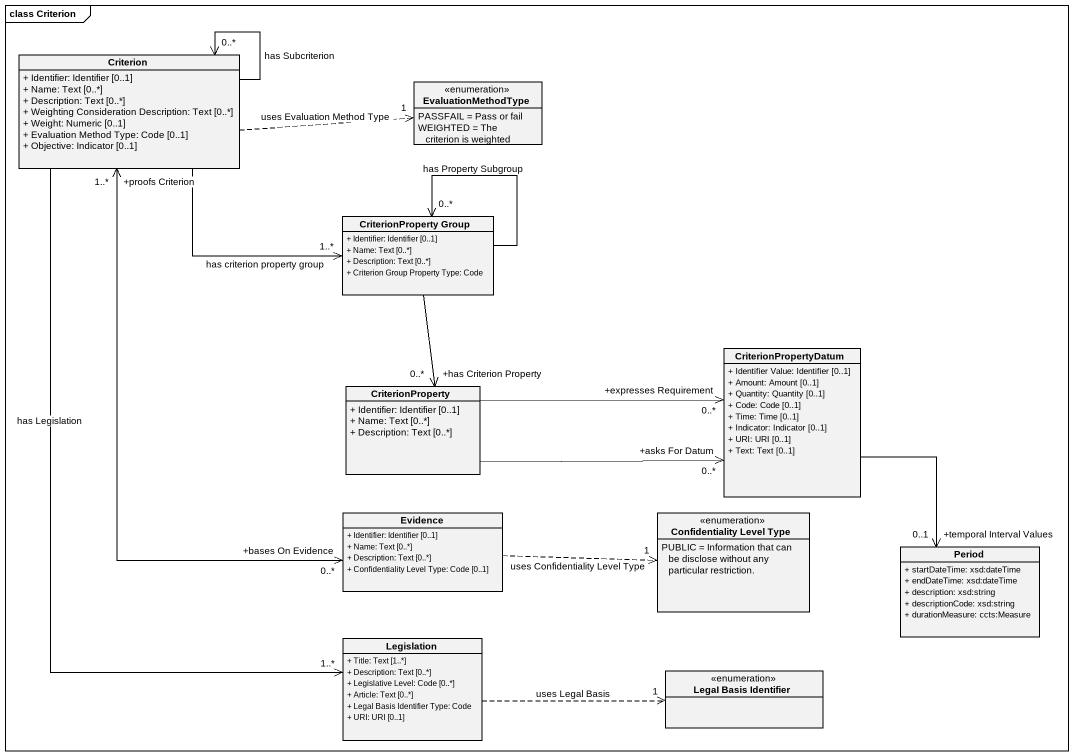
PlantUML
@startuml
mainframe class Criterion
hide circle
hide empty members
skinparam classAttributeIconSize 0
class Criterion {
  + Identifier: Identifier [0..1]
  + Name: Text [0..*]
  + Description: Text [0..*]
  + Weighting Consideration Description: Text [0..*]
  + Weight: Numeric [0..1]
  + Evaluation Method Type: Code [0..1]
  + Objective: Indicator [0..1]
}
enum EvaluationMethodType {
  PASSFAIL = Pass or fail
  WEIGHTED = The criterion is weighted
}
class "CriterionProperty Group" as CriterionProperty_Group {
  + Identifier: Identifier [0..1]
  + Name: Text [0..*]
  + Description: Text [0..*]
  + Criterion Group Property Type: Code
}
class CriterionPropertyDatum {
  + Identifier Value: Identifier [0..1]
  + Amount: Amount [0..1]
  + Quantity: Quantity [0..1]
  + Code: Code [0..1]
  + Time: Time [0..1]
  + Indicator: Indicator [0..1]
  + URI: URI [0..1]
  + Text: Text [0..1]
}
class CriterionProperty {
  + Identifier: Identifier [0..1]
  + Name: Text [0..*]
  + Description: Text [0..*]
}
class Evidence {
  + Identifier: Identifier [0..1]
  + Name: Text [0..*]
  + Description: Text [0..*]
  + Confidentiality Level Type: Code [0..1]
}
enum "Confidentiality Level Type" as Confidentiality_Level_Type {
  PUBLIC = Information that can be disclose without any particular restriction.
}
class Period {
  + startDateTime: xsd:dateTime
  + endDateTime: xsd:dateTime
  + description: xsd:string
  + descriptionCode: xsd:string
  + durationMeasure: ccts:Measure
}
class Legislation {
  + Title: Text [1..*]
  + Description: Text [0..*]
  + Legislative Level: Code [0..*]
  + Article: Text [0..*]
  + Legal Basis Identifier Type: Code
  + URI: URI [0..1]
}
enum "LegaI Basis Identifier" as LegaI_Basis_Identifier
Criterion --> "0..*" Criterion : has Subcriterion
Criterion .right.> "1" EvaluationMethodType : uses Evaluation Method Type
Criterion -right-> "1..*" CriterionProperty_Group : has criterion property group
Criterion "+proofs Criterion\n1..*" <--> "+bases On Evidence\n0..*" Evidence
Criterion --> "1..*" Legislation : has Legislation
CriterionProperty_Group --> "0..*" CriterionProperty_Group : has Property Subgroup
CriterionProperty_Group --> "+has Criterion Property\n0..*" CriterionProperty
CriterionPropertyDatum --> "+temporal Interval Values\n0..1" Period
CriterionProperty -right-> "+asks For Datum\n0..*" CriterionPropertyDatum
CriterionProperty -right-> "+expresses Requirement\n0..*" CriterionPropertyDatum
Evidence .right.> "1" Confidentiality_Level_Type : uses Confidentiality Level Type
Legislation .right.> "1" LegaI_Basis_Identifier : uses Legal Basis
@enduml
